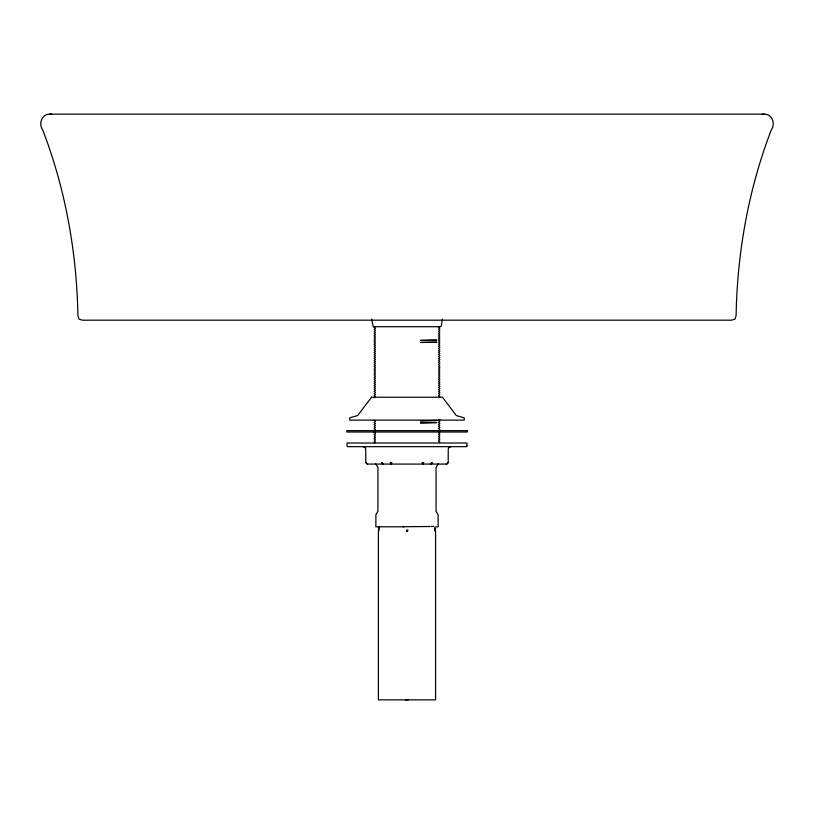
<?xml version="1.0" encoding="UTF-8"?>
<svg xmlns="http://www.w3.org/2000/svg" width="814" height="814" viewBox="0 0 814 814"><rect width="100%" height="100%" fill="white"/><g stroke="black" fill="none" stroke-linecap="round" stroke-linejoin="round"><path stroke-width="1.22" d="M448.199 462.698L448.249 448.921L449.002 447.476L450.946 446.672M406.99 530.83L407 530.219L408.15 530.209M383.089 464.072L381.99 462.698L383.18 464.072L367.46 464.072M422.934 463.848L422.914 462.698L422.741 463.97M366.188 462.698C366.839 464.519 366.453 463.044 366.29 463.207M447.568 463.451L447.893 462.698L447.191 463.848M430.891 464.072L432 462.698L431.155 464.051M382.804 463.97L382.061 462.698L383.18 464.072M431.176 463.97L431.929 462.698L431.084 464.051M442.317 319.149L441.269 326.129L440.598 326.709L373.28 326.699L371.672 319.149M390.934 462.698L391.239 463.97M391.076 462.942L391.188 463.848M391.056 463.848L391.239 463.207M438.522 463.593L436.07 467.216L436.07 511.233L438.105 514.753L438.125 526.8L435.734 526.8M375.468 326.618L374.135 327.594L375.478 328.683L374.135 329.66L375.468 330.749L374.135 331.837L375.478 332.804L374.135 333.781L375.468 334.869L374.135 335.968L375.478 336.935L374.135 337.902L375.468 338.99L374.135 340.089L375.478 341.056L374.135 342.033L375.468 343.121L374.135 344.21L375.478 345.177L374.135 346.154L375.468 347.242L374.135 348.341L375.478 349.308L374.135 350.274L375.468 351.363L374.135 352.462L375.478 353.429L374.135 354.405L375.468 355.494L374.135 356.583L375.478 357.55L374.135 358.526L375.468 359.615L374.135 360.704L375.478 361.681L374.135 362.647L375.468 363.736L374.135 364.835L375.478 365.801L374.135 366.778L375.468 367.867L374.135 368.956L375.478 369.922L374.135 370.899L375.468 371.988L374.135 373.077L375.478 374.053L374.135 375.02L375.468 376.109L374.135 377.208L375.478 378.174L374.135 379.151L375.468 380.24L374.135 381.328L375.478 382.295L374.135 383.272L375.468 384.361L374.135 385.449L375.478 386.426L374.135 387.393L375.468 388.482L374.135 389.58L375.478 390.547L374.135 391.524L375.468 392.613L374.135 393.701L375.478 394.668L374.135 395.645L375.468 396.733L374.135 397.71M375.468 431.715L374.135 432.692L375.478 433.781L374.135 434.757L375.468 435.836L374.135 436.935L375.478 437.901L374.135 438.878L375.468 439.967L374.135 441.056L375.478 442.022L374.135 443.121M439.855 419.403L438.512 420.38L439.855 421.469L438.512 422.435L439.855 423.412L438.512 424.501L439.855 425.59L438.512 426.556L439.855 427.533L438.512 428.622L439.855 429.721L438.512 430.687M439.855 431.776L438.512 432.743L439.855 433.842L438.512 434.808L439.855 435.785L438.512 436.874L439.855 437.963L438.512 438.929L439.855 439.906L438.512 440.995L439.855 442.094M435.541 529.853L434.534 530.677L435.582 531.247L435.582 699.867L378.398 699.867L378.398 530.555L379.446 529.975L378.398 529.181L379.405 528.601L378.388 527.808L379.405 527.045L378.408 526.434M446.703 464.051L446.774 464.051M49.796 114.133C41.575 114.021 38.36 123.952 42.755 130.057C65.486 189.214 76.76 252.35 77.9 315.649L79.009 319.108L82.468 320.187L731.532 320.187L734.991 319.108L736.1 315.649C737.24 252.35 748.514 189.214 771.245 130.057C775.64 123.952 772.425 114.021 764.204 114.133L49.796 114.133L52.035 114.398M761.965 114.398L764.204 114.133M433.903 526.414L431.155 526.475M429.792 526.495L403.256 526.739L403.134 526.119M405.514 699.867L408.15 699.867M390.171 462.8L392.073 462.8M421.917 462.8L423.819 462.8M367.206 464.051L367.277 464.051M383.435 464.072L430.545 464.072M430.718 464.072L446.53 464.072M404.12 526.8L375.854 526.8L375.885 514.753L377.92 511.233L377.92 467.216L375.468 463.593M363.044 446.672L364.987 447.476L365.74 448.921L365.781 462.698M435.551 528.479L434.544 527.91C437.342 528.469 432.661 529.314 435.582 529.883M422.792 463.848L422.751 463.207M406.99 531.013L407 531.593L407 530.219M439.855 326.567L438.512 327.655L439.855 328.744L438.512 329.711L439.855 330.688L438.512 331.776L439.855 332.875L438.512 333.842L439.855 334.819L438.512 335.897L439.855 336.996L438.512 337.963L439.855 338.939L438.512 340.028L439.855 341.117L438.512 342.084L439.855 343.06L438.512 344.149L439.855 345.248L438.512 346.215L439.855 347.191L438.512 348.27L439.855 349.369L438.512 350.335L439.855 351.312L438.512 352.401L439.855 353.49L438.512 354.456L439.855 355.433L438.512 356.522L439.855 357.621L438.512 358.587L439.855 359.564L438.512 360.643L439.855 361.742L438.512 362.708L439.855 363.685L438.512 364.774L439.855 365.862L438.512 366.829L439.855 367.806L438.512 368.895L439.855 369.983L438.512 370.96L439.855 371.927L438.512 373.016L439.855 374.114L438.512 375.081L439.855 376.058L438.512 377.147L439.855 378.235L438.512 379.202L439.855 380.179L438.512 381.267L439.855 382.356L438.512 383.333L439.855 384.3L438.512 385.388L439.855 386.487L438.512 387.454L439.855 388.431L438.512 389.519L439.855 390.608L438.512 391.575L439.855 392.552L438.512 393.64L439.855 394.729L438.512 395.706L439.855 396.794M374.135 420.319L375.478 421.408L374.135 422.385L375.468 423.463L374.135 424.562L375.478 425.529L374.135 426.505L375.468 427.594L374.135 428.683L375.478 429.65L374.135 430.748M466.971 445.98L466.29 446.672L347.7 446.672L347.008 445.98L347.008 443.009L466.971 443.009L466.971 445.98M371.51 397.222L357.712 415.537L349.755 417.826L349.755 420.116L464.224 420.116L464.224 417.826L456.278 415.537L442.48 397.222L371.51 397.222M436.711 340.15L420.502 340.405L436.711 340.15M436.711 342.216L420.502 342.47L436.711 342.216M436.711 420.502L420.502 420.757L436.711 420.502M436.711 422.568L420.502 422.822L436.711 422.568M467.205 430.647L346.784 430.647L346.784 432.02L467.205 432.02L467.205 430.647"/></g></svg>
